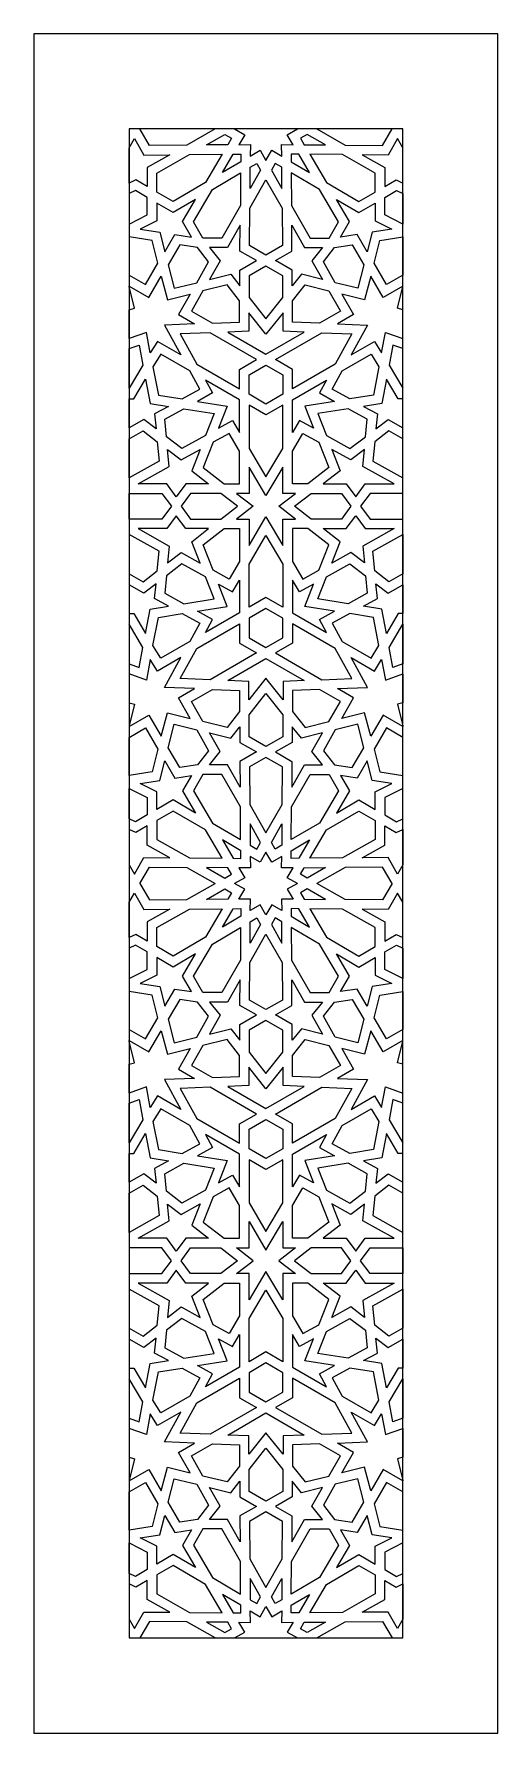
# Model space of a CAD drawing. Extents: x -273 to 703, y -1068 to 2508.
import ezdxf

# ---------------------------------------------------------------- set-up
doc = ezdxf.new("R2010")
doc.units = 0
doc.layers.add('LAYER_01', color=7, linetype='CONTINUOUS')

msp = doc.modelspace()

# ---------------------------------------------------------------- linework, layer by layer
at = {"layer": 'LAYER_01'}
for points in [[(-273.2, -1068.1), (702.8, -1068.1), (702.8, 2507.6), (-273.2, 2507.6)], [(-73.2, -868.1), (502.8, -868.1), (502.8, 2307.6), (-73.2, 2307.6)], [(89.5, 2274), (128.5, 2296.1), (142.5, 2288.2), (134.3, 2274.4)], [(340.2, 2274), (301.1, 2296.1), (287.2, 2288.2), (295.3, 2274.4)], [(-73.2, 2268.1), (-62, 2287.6), (-41.9, 2252.8), (12.4, 2253.3), (-34.9, 2226.6), (-34.9, 2186.5), (-59.1, 2200.5), (-73.2, 2193.7)], [(53.6, 2253.7), (122.5, 2254.3), (87.5, 2194.9), (19.7, 2155), (-14.9, 2174.9), (-14.9, 2214.9)], [(123.1, 2215.8), (145.8, 2254.5), (161.9, 2254.6), (161.7, 2238.6)], [(306.6, 2215.8), (283.8, 2254.5), (267.8, 2254.6), (267.9, 2238.6)], [(376, 2253.7), (307.1, 2254.3), (342.1, 2194.9), (409.9, 2155), (444.5, 2174.9), (444.5, 2214.9)], [(491.6, 2287.6), (471.6, 2252.8), (417.3, 2253.3), (464.5, 2226.6), (464.5, 2186.5), (488.7, 2200.5), (502.8, 2193.7), (502.8, 2268.1)], [(181.2, 2182.2), (181.6, 2227.1), (195.4, 2235.2), (203.3, 2221.3)], [(248.4, 2182.2), (248, 2227.1), (234.2, 2235.2), (226.3, 2221.3)], [(102.1, 2180.3), (161.5, 2215.2), (160.9, 2146.3), (122.2, 2077.9), (82.2, 2077.9), (62.2, 2112.5)], [(214.8, 2200.9), (248.8, 2141), (249.4, 2062.3), (214.8, 2042.3), (180.2, 2062.3), (180.9, 2141)], [(327.5, 2180.3), (268.1, 2215.2), (268.7, 2146.3), (307.5, 2077.9), (347.4, 2077.9), (367.4, 2112.5)], [(-60, 2177.9), (-73.2, 2171.6), (-73.2, 2107.5), (-34.9, 2126.8), (-34.9, 2163.4)], [(39.1, 2112.6), (66.6, 2159.3), (19.8, 2131.8), (-14.9, 2151.8), (-14.9, 2114.5), (-49.7, 2097), (-8.7, 2090.5), (1.9, 2049.4), (23.2, 2085.5), (57.8, 2080.1)], [(390.6, 2112.6), (363, 2159.3), (409.8, 2131.8), (444.5, 2151.8), (444.5, 2114.5), (479.3, 2097), (438.3, 2090.5), (427.7, 2049.4), (406.5, 2085.5), (371.8, 2080.1)], [(489.6, 2177.9), (502.8, 2171.6), (502.8, 2107.5), (464.5, 2126.8), (464.5, 2163.4)], [(-73.2, 2000.2), (-38.8, 1980.3), (-12.5, 2025), (-24.8, 2072.8), (-73.2, 2080.4)], [(160.6, 2105.1), (133.8, 2057.9), (96.2, 2057.9), (118.1, 2030.1), (95.9, 1990.8), (140.5, 2001.8), (159.5, 1977.8), (159.8, 2010.5), (194.8, 2030.8), (160.1, 2050.8)], [(269.1, 2105.1), (295.8, 2057.9), (333.5, 2057.9), (311.5, 2030.1), (333.8, 1990.8), (289.2, 2001.8), (270.2, 1977.8), (269.9, 2010.5), (234.8, 2030.8), (269.5, 2050.8)], [(502.8, 2000.2), (468.4, 1980.3), (442.1, 2025), (454.4, 2072.8), (502.8, 2080.4)], [(8.9, 2022), (21.7, 1972.3), (69.1, 1984.1), (94.1, 2028.2), (70.7, 2057.9), (33.5, 2063.7)], [(420.7, 2022), (407.9, 1972.3), (360.5, 1984.1), (335.6, 2028.2), (359, 2057.9), (396.2, 2063.7)], [(214.8, 1907.8), (250.4, 1952.8), (250, 1998.9), (214.8, 2019.2), (179.7, 1998.9), (179.3, 1952.8)], [(-73.2, 1977.1), (-31.6, 1953.1), (-5.4, 1997.6), (7.3, 1948.2), (55.6, 1960.1), (31.1, 1916.9), (64.7, 1897.4), (1.5, 1894.8), (35.9, 1832.1), (-13.7, 1860.7), (-28.5, 1836.2), (-36.7, 1879.3), (-73.2, 1866.5), (-73.2, 1927.3), (-61.5, 1930.4), (-73.2, 1975.9)], [(158.8, 1901.4), (159.2, 1945.9), (132.8, 1979.3), (82.3, 1966.8), (58.2, 1924.3), (102, 1899)], [(270.8, 1901.4), (270.4, 1945.9), (296.9, 1979.3), (347.3, 1966.8), (371.4, 1924.3), (327.6, 1899)], [(502.8, 1977.1), (461.3, 1953.1), (435.1, 1997.6), (422.3, 1948.2), (374.1, 1960.1), (398.6, 1916.9), (364.9, 1897.4), (428.1, 1894.8), (393.8, 1832.1), (443.3, 1860.7), (458.1, 1836.2), (466.4, 1879.3), (502.8, 1866.5), (502.8, 1927.3), (491.1, 1930.4), (502.8, 1975.9)], [(214.8, 1833.9), (295.3, 1880.3), (251, 1882.2), (250.7, 1920.9), (214.8, 1875.6), (179, 1920.9), (178.7, 1882.2), (134.4, 1880.3)], [(194.8, 1822.3), (97.1, 1878.8), (34.5, 1876.2), (69.2, 1812.9), (159.3, 1760.8), (159.3, 1801.8)], [(234.8, 1822.3), (332.6, 1878.8), (395.1, 1876.2), (360.4, 1812.9), (270.3, 1760.8), (270.3, 1801.8)], [(-73.2, 1762.1), (-73.2, 1845.3), (-52, 1852.7), (-44, 1810.6)], [(-6.7, 1833.6), (-22.9, 1806.8), (-11.5, 1747.5), (38.3, 1739.6), (75.4, 1759.9), (54.3, 1798.3)], [(436.3, 1833.6), (452.5, 1806.8), (441.2, 1747.5), (391.4, 1739.6), (354.2, 1759.9), (375.3, 1798.3)], [(502.8, 1762.1), (502.8, 1845.3), (481.6, 1852.7), (473.6, 1810.6)], [(214.8, 1810.8), (250.3, 1790.3), (250.3, 1749.3), (214.8, 1728.8), (179.3, 1749.3), (179.3, 1790.3)], [(-73.2, 1739.5), (-63.5, 1739.5), (-38.3, 1781.2), (-28.5, 1730), (9.6, 1723.9), (-19.4, 1708), (-16.5, 1676.6), (-42.2, 1696.3), (-73.2, 1678.8)], [(87.7, 1779.1), (102.5, 1752), (70.5, 1734.4), (133.4, 1724.4), (115.1, 1677.7), (144.5, 1694.1), (159.3, 1669), (159.3, 1737.7)], [(342, 1779.1), (327.1, 1752), (359.1, 1734.4), (296.3, 1724.4), (314.6, 1677.7), (285.2, 1694.1), (270.3, 1669), (270.3, 1737.7)], [(502.8, 1739.5), (493.1, 1739.5), (468, 1781.2), (458.2, 1730), (420, 1723.9), (449.1, 1708), (446.1, 1676.6), (471.8, 1696.3), (502.8, 1678.8)], [(1.7, 1696.8), (41.9, 1718.7), (105.7, 1708.6), (87.6, 1662.4), (38.1, 1634.9), (5.2, 1660)], [(250.3, 1726.2), (214.8, 1705.7), (179.3, 1726.2), (179.3, 1635.2), (214.8, 1575.3), (250.3, 1635.2)], [(427.9, 1696.8), (387.8, 1718.7), (323.9, 1708.6), (342, 1662.4), (391.5, 1634.9), (424.4, 1660)], [(-73.2, 1573.2), (-73.2, 1655.8), (-43.8, 1672.4), (-13.9, 1649.4), (-10, 1608.5)], [(126.9, 1560.8), (159.3, 1560.8), (159.3, 1629.8), (137.2, 1667.1), (103.6, 1648.4), (82.7, 1595.1)], [(302.8, 1560.8), (270.3, 1560.8), (270.3, 1629.8), (292.5, 1667.1), (326, 1648.4), (346.9, 1595.1)], [(502.8, 1573.2), (502.8, 1655.8), (473.5, 1672.4), (443.5, 1649.4), (439.6, 1608.5)], [(46.1, 1560.8), (26, 1533.5), (5.9, 1560.8), (-54.4, 1560.8), (11.2, 1597.4), (7.8, 1632.9), (36.4, 1611), (76.1, 1633.2), (58.6, 1588.4), (94.2, 1560.8)], [(383.5, 1560.8), (403.6, 1533.5), (423.7, 1560.8), (484.1, 1560.8), (418.4, 1597.4), (421.8, 1632.9), (393.3, 1611), (353.5, 1633.2), (371, 1588.4), (335.4, 1560.8)], [(214.8, 1536.1), (179.3, 1596), (179.3, 1540.8), (152.6, 1540.8), (187.6, 1513.6), (152.6, 1486.5), (179.3, 1486.5), (179.3, 1431.3), (214.8, 1491.2), (250.3, 1431.3), (250.3, 1486.5), (277, 1486.5), (242, 1513.6), (277, 1540.8), (250.3, 1540.8), (250.3, 1596)], [(15.9, 1513.6), (-4.2, 1486.5), (-73.2, 1486.5), (-73.2, 1540.8), (-4.2, 1540.8)], [(155, 1513.6), (120, 1540.8), (56.2, 1540.8), (36.2, 1513.6), (56.2, 1486.5), (120, 1486.5)], [(274.6, 1513.6), (309.6, 1540.8), (373.4, 1540.8), (393.4, 1513.6), (373.4, 1486.5), (309.6, 1486.5)], [(413.8, 1513.6), (433.8, 1486.5), (502.8, 1486.5), (502.8, 1540.8), (433.8, 1540.8)], [(46.1, 1466.5), (26, 1493.7), (5.9, 1466.5), (-54.4, 1466.5), (11.2, 1429.8), (7.8, 1394.4), (36.4, 1416.3), (76.1, 1394.1), (58.6, 1438.9), (94.2, 1466.5)], [(126.9, 1466.5), (159.3, 1466.5), (159.3, 1397.5), (137.2, 1360.2), (103.6, 1378.9), (82.7, 1432.2)], [(302.8, 1466.5), (270.3, 1466.5), (270.3, 1397.5), (292.5, 1360.2), (326, 1378.9), (346.9, 1432.2)], [(383.5, 1466.5), (403.6, 1493.7), (423.7, 1466.5), (484.1, 1466.5), (418.4, 1429.8), (421.8, 1394.4), (393.3, 1416.3), (353.5, 1394.1), (371, 1438.9), (335.4, 1466.5)], [(-73.2, 1454.1), (-73.2, 1371.5), (-43.8, 1354.9), (-13.9, 1377.8), (-10, 1418.8)], [(250.3, 1301.1), (214.8, 1321.6), (179.3, 1301.1), (179.3, 1392.1), (214.8, 1452), (250.3, 1392.1)], [(502.8, 1454.1), (502.8, 1371.5), (473.5, 1354.9), (443.5, 1377.8), (439.6, 1418.8)], [(1.7, 1330.5), (41.9, 1308.6), (105.7, 1318.7), (87.6, 1364.9), (38.1, 1392.4), (5.2, 1367.3)], [(427.9, 1330.5), (387.8, 1308.6), (323.9, 1318.7), (342, 1364.9), (391.5, 1392.4), (424.4, 1367.3)], [(-73.2, 1287.8), (-63.5, 1287.8), (-38.3, 1246.1), (-28.5, 1297.3), (9.6, 1303.4), (-19.4, 1319.3), (-16.5, 1350.7), (-42.2, 1331), (-73.2, 1348.5)], [(87.7, 1248.2), (102.5, 1275.3), (70.5, 1292.9), (133.4, 1302.9), (115.1, 1349.6), (144.5, 1333.2), (159.3, 1358.3), (159.3, 1289.5)], [(342, 1248.2), (327.1, 1275.3), (359.1, 1292.9), (296.3, 1302.9), (314.6, 1349.6), (285.2, 1333.2), (270.3, 1358.3), (270.3, 1289.5)], [(502.8, 1287.8), (493.1, 1287.8), (468, 1246.1), (458.2, 1297.3), (420, 1303.4), (449.1, 1319.3), (446.1, 1350.7), (471.8, 1331), (502.8, 1348.5)], [(-6.7, 1193.7), (-22.9, 1220.5), (-11.5, 1279.8), (38.3, 1287.7), (75.4, 1267.4), (54.3, 1228.9)], [(214.8, 1216.5), (250.3, 1237), (250.3, 1278), (214.8, 1298.5), (179.3, 1278), (179.3, 1237)], [(436.3, 1193.7), (452.5, 1220.5), (441.2, 1279.8), (391.4, 1287.7), (354.2, 1267.4), (375.3, 1228.9)], [(-73.2, 1265.2), (-73.2, 1182), (-52, 1174.6), (-44, 1216.7)], [(194.8, 1204.9), (97.1, 1148.5), (34.5, 1151.1), (69.2, 1214.4), (159.3, 1266.4), (159.3, 1225.4)], [(234.8, 1204.9), (332.6, 1148.5), (395.1, 1151.1), (360.4, 1214.4), (270.3, 1266.4), (270.3, 1225.4)], [(502.8, 1265.2), (502.8, 1182), (481.6, 1174.6), (473.6, 1216.7)], [(-73.2, 1050.2), (-31.6, 1074.2), (-5.4, 1029.7), (7.3, 1079.1), (55.6, 1067.2), (31.1, 1110.4), (64.7, 1129.8), (1.5, 1132.5), (35.9, 1195.2), (-13.7, 1166.6), (-28.5, 1191.1), (-36.7, 1148), (-73.2, 1160.8), (-73.2, 1100), (-61.5, 1096.8), (-73.2, 1051.4)], [(214.8, 1193.4), (295.3, 1146.9), (251, 1145.1), (250.7, 1106.4), (214.8, 1151.7), (179, 1106.4), (178.7, 1145.1), (134.4, 1146.9)], [(502.8, 1050.2), (461.3, 1074.2), (435.1, 1029.7), (422.3, 1079.1), (374.1, 1067.2), (398.6, 1110.4), (364.9, 1129.8), (428.1, 1132.5), (393.8, 1195.2), (443.3, 1166.6), (458.1, 1191.1), (466.4, 1148), (502.8, 1160.8), (502.8, 1100), (491.1, 1096.8), (502.8, 1051.4)], [(158.8, 1125.9), (159.2, 1081.4), (132.8, 1048), (82.3, 1060.5), (58.2, 1103), (102, 1128.3)], [(214.8, 1119.5), (250.4, 1074.5), (250, 1028.4), (214.8, 1008.1), (179.7, 1028.4), (179.3, 1074.5)], [(270.8, 1125.9), (270.4, 1081.4), (296.9, 1048), (347.3, 1060.5), (371.4, 1103), (327.6, 1128.3)], [(-73.2, 1027.1), (-38.8, 1047), (-12.5, 1002.3), (-24.8, 954.5), (-73.2, 946.9)], [(8.9, 1005.3), (21.7, 1054.9), (69.1, 1043.2), (94.1, 999.1), (70.7, 969.4), (33.5, 963.6)], [(160.6, 922.2), (133.8, 969.4), (96.2, 969.4), (118.1, 997.2), (95.9, 1036.5), (140.5, 1025.5), (159.5, 1049.5), (159.8, 1016.8), (194.8, 996.5), (160.1, 976.5)], [(269.1, 922.2), (295.8, 969.4), (333.5, 969.4), (311.5, 997.2), (333.8, 1036.5), (289.2, 1025.5), (270.2, 1049.5), (269.9, 1016.8), (234.8, 996.5), (269.5, 976.5)], [(420.7, 1005.3), (407.9, 1054.9), (360.5, 1043.2), (335.6, 999.1), (359, 969.4), (396.2, 963.6)], [(502.8, 1027.1), (468.4, 1047), (442.1, 1002.3), (454.4, 954.5), (502.8, 946.9)], [(39.1, 914.7), (66.6, 867.9), (19.8, 895.5), (-14.9, 875.4), (-14.9, 912.8), (-49.7, 930.3), (-8.7, 936.8), (1.9, 977.9), (23.2, 941.7), (57.8, 947.2)], [(214.8, 826.3), (248.8, 886.3), (249.4, 965), (214.8, 985), (180.2, 965), (180.9, 886.3)], [(390.6, 914.7), (363, 867.9), (409.8, 895.5), (444.5, 875.4), (444.5, 912.8), (479.3, 930.3), (438.3, 936.8), (427.7, 977.9), (406.5, 941.7), (371.8, 947.2)], [(102.1, 847), (161.5, 812.1), (160.9, 881), (122.2, 949.4), (82.2, 949.4), (62.2, 914.8)], [(327.5, 847), (268.1, 812.1), (268.7, 881), (307.5, 949.4), (347.4, 949.4), (367.4, 914.8)], [(-60, 849.4), (-73.2, 855.7), (-73.2, 919.8), (-34.9, 900.5), (-34.9, 863.9)], [(489.6, 849.4), (502.8, 855.7), (502.8, 919.8), (464.5, 900.5), (464.5, 863.9)], [(53.6, 773.6), (122.5, 773), (87.5, 832.4), (19.7, 872.3), (-14.9, 852.4), (-14.9, 812.4)], [(376, 773.6), (307.1, 773), (342.1, 832.4), (409.9, 872.3), (444.5, 852.4), (444.5, 812.4)], [(-73.2, 759.1), (-62, 739.7), (-41.9, 774.5), (12.4, 774), (-34.9, 800.7), (-34.9, 840.8), (-59.1, 826.8), (-73.2, 833.6)], [(181.2, 845.1), (181.6, 800.2), (195.4, 792.1), (203.3, 806)], [(248.4, 845.1), (248, 800.2), (234.2, 792.1), (226.3, 806)], [(502.8, 759.1), (491.6, 739.7), (471.6, 774.5), (417.3, 774), (464.5, 800.7), (464.5, 840.8), (488.7, 826.8), (502.8, 833.6)], [(123.1, 811.5), (145.8, 772.8), (161.9, 772.7), (161.7, 788.7)], [(306.6, 811.5), (283.8, 772.8), (267.8, 772.7), (267.9, 788.7)], [(89.5, 753.3), (128.5, 731.2), (142.5, 739.1), (134.3, 752.9)], [(340.2, 753.3), (301.1, 731.2), (287.2, 739.1), (295.3, 752.9)], [(-73.2, 680.3), (-62, 699.7), (-41.9, 665), (12.4, 665.5), (-34.9, 638.8), (-34.9, 598.7), (-59.1, 612.6), (-73.2, 605.9)], [(89.5, 686.2), (128.5, 708.2), (142.5, 700.4), (134.3, 686.5)], [(340.2, 686.2), (301.1, 708.2), (287.2, 700.4), (295.3, 686.5)], [(502.8, 680.3), (491.6, 699.7), (471.6, 665), (417.3, 665.5), (464.5, 638.8), (464.5, 598.7), (488.7, 612.6), (502.8, 605.9)], [(53.6, 665.8), (122.5, 666.4), (87.5, 607.1), (19.7, 567.1), (-14.9, 587.1), (-14.9, 627.1)], [(123.1, 628), (145.8, 666.6), (161.9, 666.8), (161.7, 650.7)], [(181.2, 594.4), (181.6, 639.3), (195.4, 647.4), (203.3, 633.4)], [(248.4, 594.4), (248, 639.3), (234.2, 647.4), (226.3, 633.4)], [(306.6, 628), (283.8, 666.6), (267.8, 666.8), (267.9, 650.7)], [(376, 665.8), (307.1, 666.4), (342.1, 607.1), (409.9, 567.1), (444.5, 587.1), (444.5, 627.1)], [(102.1, 592.4), (161.5, 627.4), (160.9, 558.5), (122.2, 490), (82.2, 490), (62.2, 524.7)], [(214.8, 613.1), (248.8, 553.2), (249.4, 474.5), (214.8, 454.5), (180.2, 474.5), (180.9, 553.2)], [(327.5, 592.4), (268.1, 627.4), (268.7, 558.5), (307.5, 490), (347.4, 490), (367.4, 524.7)], [(-60, 590.1), (-73.2, 583.7), (-73.2, 519.7), (-34.9, 539), (-34.9, 575.6)], [(489.6, 590.1), (502.8, 583.7), (502.8, 519.7), (464.5, 539), (464.5, 575.6)], [(39.1, 524.8), (66.6, 571.5), (19.8, 544), (-14.9, 564), (-14.9, 526.7), (-49.7, 509.1), (-8.7, 502.7), (1.9, 461.6), (23.2, 497.7), (57.8, 492.3)], [(390.6, 524.8), (363, 571.5), (409.8, 544), (444.5, 564), (444.5, 526.7), (479.3, 509.1), (438.3, 502.7), (427.7, 461.6), (406.5, 497.7), (371.8, 492.3)], [(160.6, 517.3), (133.8, 470), (96.2, 470), (118.1, 442.3), (95.9, 402.9), (140.5, 414), (159.5, 390), (159.8, 422.7), (194.8, 443), (160.1, 463)], [(269.1, 517.3), (295.8, 470), (333.5, 470), (311.5, 442.3), (333.8, 402.9), (289.2, 414), (270.2, 390), (269.9, 422.7), (234.8, 443), (269.5, 463)], [(-73.2, 412.3), (-38.8, 392.5), (-12.5, 437.2), (-24.8, 485), (-73.2, 492.6)], [(8.9, 434.2), (21.7, 384.5), (69.1, 396.3), (94.1, 440.4), (70.7, 470), (33.5, 475.9)], [(420.7, 434.2), (407.9, 384.5), (360.5, 396.3), (335.6, 440.4), (359, 470), (396.2, 475.9)], [(502.8, 412.3), (468.4, 392.5), (442.1, 437.2), (454.4, 485), (502.8, 492.6)], [(214.8, 320), (250.4, 365), (250, 411.1), (214.8, 431.4), (179.7, 411.1), (179.3, 365)], [(-73.2, 389.3), (-31.6, 365.3), (-5.4, 409.8), (7.3, 360.3), (55.6, 372.3), (31.1, 329.1), (64.7, 309.6), (1.5, 307), (35.9, 244.3), (-13.7, 272.9), (-28.5, 248.4), (-36.7, 291.5), (-73.2, 278.7), (-73.2, 339.5), (-61.5, 342.6), (-73.2, 388.1)], [(502.8, 389.3), (461.3, 365.3), (435.1, 409.8), (422.3, 360.3), (374.1, 372.3), (398.6, 329.1), (364.9, 309.6), (428.1, 307), (393.8, 244.3), (443.3, 272.9), (458.1, 248.4), (466.4, 291.5), (502.8, 278.7), (502.8, 339.5), (491.1, 342.6), (502.8, 388.1)], [(158.8, 313.6), (159.2, 358.1), (132.8, 391.5), (82.3, 379), (58.2, 336.5), (102, 311.2)], [(270.8, 313.6), (270.4, 358.1), (296.9, 391.5), (347.3, 379), (371.4, 336.5), (327.6, 311.2)], [(214.8, 246.1), (295.3, 292.5), (251, 294.4), (250.7, 333.1), (214.8, 287.7), (179, 333.1), (178.7, 294.4), (134.4, 292.5)], [(194.8, 234.5), (97.1, 291), (34.5, 288.3), (69.2, 225.1), (159.3, 173), (159.3, 214)], [(234.8, 234.5), (332.6, 291), (395.1, 288.3), (360.4, 225.1), (270.3, 173), (270.3, 214)], [(-73.2, 174.3), (-73.2, 257.5), (-52, 264.9), (-44, 222.7)], [(502.8, 174.3), (502.8, 257.5), (481.6, 264.9), (473.6, 222.7)], [(-6.7, 245.8), (-22.9, 219), (-11.5, 159.7), (38.3, 151.7), (75.4, 172.1), (54.3, 210.5)], [(214.8, 223), (250.3, 202.5), (250.3, 161.5), (214.8, 141), (179.3, 161.5), (179.3, 202.5)], [(436.3, 245.8), (452.5, 219), (441.2, 159.7), (391.4, 151.7), (354.2, 172.1), (375.3, 210.5)], [(-73.2, 151.7), (-63.5, 151.7), (-38.3, 193.3), (-28.5, 142.1), (9.6, 136.1), (-19.4, 120.2), (-16.5, 88.8), (-42.2, 108.5), (-73.2, 91)], [(87.7, 191.3), (102.5, 164.1), (70.5, 146.6), (133.4, 136.6), (115.1, 89.9), (144.5, 106.2), (159.3, 81.2), (159.3, 149.9)], [(342, 191.3), (327.1, 164.1), (359.1, 146.6), (296.3, 136.6), (314.6, 89.9), (285.2, 106.2), (270.3, 81.2), (270.3, 149.9)], [(502.8, 151.7), (493.1, 151.7), (468, 193.3), (458.2, 142.1), (420, 136.1), (449.1, 120.2), (446.1, 88.8), (471.8, 108.5), (502.8, 91)], [(1.7, 108.9), (41.9, 130.9), (105.7, 120.7), (87.6, 74.6), (38.1, 47.1), (5.2, 72.2)], [(250.3, 138.4), (214.8, 117.9), (179.3, 138.4), (179.3, 47.4), (214.8, -12.5), (250.3, 47.4)], [(427.9, 108.9), (387.8, 130.9), (323.9, 120.7), (342, 74.6), (391.5, 47.1), (424.4, 72.2)], [(-73.2, -14.6), (-73.2, 68), (-43.8, 84.6), (-13.9, 61.6), (-10, 20.7)], [(126.9, -27), (159.3, -27), (159.3, 41.9), (137.2, 79.3), (103.6, 60.6), (82.7, 7.2)], [(302.8, -27), (270.3, -27), (270.3, 41.9), (292.5, 79.3), (326, 60.6), (346.9, 7.2)], [(502.8, -14.6), (502.8, 68), (473.5, 84.6), (443.5, 61.6), (439.6, 20.7)], [(46.1, -27), (26, -54.3), (5.9, -27), (-54.4, -27), (11.2, 9.6), (7.8, 45.1), (36.4, 23.2), (76.1, 45.3), (58.6, 0.6), (94.2, -27)], [(383.5, -27), (403.6, -54.3), (423.7, -27), (484.1, -27), (418.4, 9.6), (421.8, 45.1), (393.3, 23.2), (353.5, 45.3), (371, 0.6), (335.4, -27)], [(214.8, -96.6), (179.3, -156.5), (179.3, -101.3), (152.6, -101.3), (187.6, -74.2), (152.6, -47), (179.3, -47), (179.3, 8.2), (214.8, -51.7), (250.3, 8.2), (250.3, -47), (277, -47), (242, -74.2), (277, -101.3), (250.3, -101.3), (250.3, -156.5)], [(15.9, -74.2), (-4.2, -47), (-73.2, -47), (-73.2, -101.3), (-4.2, -101.3)], [(155, -74.2), (120, -101.3), (56.2, -101.3), (36.2, -74.2), (56.2, -47), (120, -47)], [(274.6, -74.2), (309.6, -101.3), (373.4, -101.3), (393.4, -74.2), (373.4, -47), (309.6, -47)], [(413.8, -74.2), (433.8, -47), (502.8, -47), (502.8, -101.3), (433.8, -101.3)], [(46.1, -121.3), (26, -94.1), (5.9, -121.3), (-54.4, -121.3), (11.2, -158), (7.8, -193.4), (36.4, -171.5), (76.1, -193.7), (58.6, -149), (94.2, -121.3)], [(383.5, -121.3), (403.6, -94.1), (423.7, -121.3), (484.1, -121.3), (418.4, -158), (421.8, -193.4), (393.3, -171.5), (353.5, -193.7), (371, -149), (335.4, -121.3)], [(-73.2, -133.8), (-73.2, -216.4), (-43.8, -232.9), (-13.9, -210), (-10, -169.1)], [(126.9, -121.3), (159.3, -121.3), (159.3, -190.3), (137.2, -227.6), (103.6, -209), (82.7, -155.6)], [(250.3, -286.7), (214.8, -266.2), (179.3, -286.7), (179.3, -195.8), (214.8, -135.8), (250.3, -195.8)], [(302.8, -121.3), (270.3, -121.3), (270.3, -190.3), (292.5, -227.6), (326, -209), (346.9, -155.6)], [(502.8, -133.8), (502.8, -216.4), (473.5, -232.9), (443.5, -210), (439.6, -169.1)], [(1.7, -257.3), (41.9, -279.3), (105.7, -269.1), (87.6, -222.9), (38.1, -195.4), (5.2, -220.6)], [(427.9, -257.3), (387.8, -279.3), (323.9, -269.1), (342, -222.9), (391.5, -195.4), (424.4, -220.6)], [(-73.2, -300), (-63.5, -300), (-38.3, -341.7), (-28.5, -290.5), (9.6, -284.4), (-19.4, -268.5), (-16.5, -237.1), (-42.2, -256.8), (-73.2, -239.3)], [(87.7, -339.6), (102.5, -312.5), (70.5, -294.9), (133.4, -284.9), (115.1, -238.2), (144.5, -254.6), (159.3, -229.5), (159.3, -298.3)], [(342, -339.6), (327.1, -312.5), (359.1, -294.9), (296.3, -284.9), (314.6, -238.2), (285.2, -254.6), (270.3, -229.5), (270.3, -298.3)], [(502.8, -300), (493.1, -300), (468, -341.7), (458.2, -290.5), (420, -284.4), (449.1, -268.5), (446.1, -237.1), (471.8, -256.8), (502.8, -239.3)], [(-6.7, -394.1), (-22.9, -367.3), (-11.5, -308), (38.3, -300.1), (75.4, -320.4), (54.3, -358.9)], [(194.8, -382.9), (97.1, -439.3), (34.5, -436.7), (69.2, -373.4), (159.3, -321.4), (159.3, -362.4)], [(214.8, -371.3), (250.3, -350.8), (250.3, -309.8), (214.8, -289.3), (179.3, -309.8), (179.3, -350.8)], [(234.8, -382.9), (332.6, -439.3), (395.1, -436.7), (360.4, -373.4), (270.3, -321.4), (270.3, -362.4)], [(436.3, -394.1), (452.5, -367.3), (441.2, -308), (391.4, -300.1), (354.2, -320.4), (375.3, -358.9)], [(-73.2, -322.7), (-73.2, -405.8), (-52, -413.3), (-44, -371.1)], [(502.8, -322.7), (502.8, -405.8), (481.6, -413.3), (473.6, -371.1)], [(-73.2, -537.6), (-31.6, -513.6), (-5.4, -558.1), (7.3, -508.7), (55.6, -520.7), (31.1, -477.4), (64.7, -458), (1.5, -455.3), (35.9, -392.6), (-13.7, -421.2), (-28.5, -396.7), (-36.7, -439.9), (-73.2, -427), (-73.2, -487.8), (-61.5, -491), (-73.2, -536.5)], [(502.8, -537.6), (461.3, -513.6), (435.1, -558.1), (422.3, -508.7), (374.1, -520.7), (398.6, -477.4), (364.9, -458), (428.1, -455.3), (393.8, -392.6), (443.3, -421.2), (458.1, -396.7), (466.4, -439.9), (502.8, -427), (502.8, -487.8), (491.1, -491), (502.8, -536.5)], [(214.8, -394.4), (295.3, -440.9), (251, -442.7), (250.7, -481.4), (214.8, -436.1), (179, -481.4), (178.7, -442.7), (134.4, -440.9)], [(158.8, -461.9), (159.2, -506.4), (132.8, -539.8), (82.3, -527.3), (58.2, -484.8), (102, -459.5)], [(270.8, -461.9), (270.4, -506.4), (296.9, -539.8), (347.3, -527.3), (371.4, -484.8), (327.6, -459.5)], [(214.8, -468.3), (250.4, -513.3), (250, -559.5), (214.8, -579.8), (179.7, -559.5), (179.3, -513.3)], [(8.9, -582.5), (21.7, -532.9), (69.1, -544.6), (94.1, -588.8), (70.7, -618.4), (33.5, -624.2)], [(420.7, -582.5), (407.9, -532.9), (360.5, -544.6), (335.6, -588.8), (359, -618.4), (396.2, -624.2)], [(-73.2, -560.7), (-38.8, -540.9), (-12.5, -585.6), (-24.8, -633.3), (-73.2, -640.9)], [(160.6, -665.6), (133.8, -618.4), (96.2, -618.4), (118.1, -590.6), (95.9, -551.3), (140.5, -562.4), (159.5, -538.3), (159.8, -571.1), (194.8, -591.3), (160.1, -611.3)], [(269.1, -665.6), (295.8, -618.4), (333.5, -618.4), (311.5, -590.6), (333.8, -551.3), (289.2, -562.4), (270.2, -538.3), (269.9, -571.1), (234.8, -591.3), (269.5, -611.3)], [(502.8, -560.7), (468.4, -540.9), (442.1, -585.6), (454.4, -633.3), (502.8, -640.9)], [(214.8, -761.5), (248.8, -701.5), (249.4, -622.8), (214.8, -602.8), (180.2, -622.8), (180.9, -701.5)], [(39.1, -673.1), (66.6, -719.9), (19.8, -692.3), (-14.9, -712.4), (-14.9, -675.1), (-49.7, -657.5), (-8.7, -651.1), (1.9, -610), (23.2, -646.1), (57.8, -640.6)], [(102.1, -740.8), (161.5, -775.8), (160.9, -706.9), (122.2, -638.4), (82.2, -638.4), (62.2, -673)], [(327.5, -740.8), (268.1, -775.8), (268.7, -706.9), (307.5, -638.4), (347.4, -638.4), (367.4, -673)], [(390.6, -673.1), (363, -719.9), (409.8, -692.3), (444.5, -712.4), (444.5, -675.1), (479.3, -657.5), (438.3, -651.1), (427.7, -610), (406.5, -646.1), (371.8, -640.6)], [(-60, -738.4), (-73.2, -732.1), (-73.2, -668), (-34.9, -687.4), (-34.9, -723.9)], [(489.6, -738.4), (502.8, -732.1), (502.8, -668), (464.5, -687.4), (464.5, -723.9)], [(-73.2, -828.7), (-62, -848.1), (-41.9, -813.4), (12.4, -813.8), (-34.9, -787.1), (-34.9, -747), (-59.1, -761), (-73.2, -754.2)], [(53.6, -814.2), (122.5, -814.8), (87.5, -755.4), (19.7, -715.5), (-14.9, -735.5), (-14.9, -775.4)], [(181.2, -742.7), (181.6, -787.6), (195.4, -795.7), (203.3, -781.8)], [(248.4, -742.7), (248, -787.6), (234.2, -795.7), (226.3, -781.8)], [(376, -814.2), (307.1, -814.8), (342.1, -755.4), (409.9, -715.5), (444.5, -735.5), (444.5, -775.4)], [(491.6, -848.1), (471.6, -813.4), (417.3, -813.8), (464.5, -787.1), (464.5, -747), (488.7, -761), (502.8, -754.2), (502.8, -828.7)], [(123.1, -776.3), (145.8, -815), (161.9, -815.1), (161.7, -799.1)], [(306.6, -776.3), (283.8, -815), (267.8, -815.1), (267.9, -799.1)], [(89.5, -834.5), (128.5, -856.6), (142.5, -848.7), (134.3, -834.9)], [(340.2, -834.5), (301.1, -856.6), (287.2, -848.7), (295.3, -834.9)]]:
    msp.add_lwpolyline(points, close=True, dxfattribs=at)
for points in [[(108.2, 2307.6), (48.2, 2273.6), (-30.4, 2272.9), (-50.4, 2307.6)], [(148.8, 2307.6), (170, 2295.6), (157.7, 2274.6), (182, 2274.8), (181.8, 2250.4), (202.8, 2262.8), (214.8, 2241.6), (226.8, 2262.8), (247.8, 2250.4), (247.6, 2274.8), (272, 2274.6), (259.6, 2295.6), (280.8, 2307.6)], [(321.4, 2307.6), (381.4, 2273.6), (460.1, 2272.9), (480.1, 2307.6)], [(-50.4, 719.7), (-30.4, 754.4), (48.2, 753.7), (108.2, 719.7)], [(280.8, 719.7), (259.6, 731.7), (272, 752.7), (247.6, 752.5), (247.8, 776.9), (226.8, 764.5), (214.8, 785.7), (202.8, 764.5), (181.8, 776.9), (182, 752.5), (157.7, 752.7), (170, 731.7), (148.8, 719.7)], [(480.1, 719.7), (460.1, 754.4), (381.4, 753.7), (321.4, 719.7)], [(-50.4, 719.7), (-30.4, 685.1), (48.2, 685.8), (108.2, 719.7)], [(280.8, 719.7), (259.6, 707.7), (272, 686.7), (247.6, 686.9), (247.8, 662.6), (226.8, 674.9), (214.8, 653.7), (202.8, 674.9), (181.8, 662.6), (182, 686.9), (157.7, 686.7), (170, 707.7), (148.8, 719.7)], [(480.1, 719.7), (460.1, 685.1), (381.4, 685.8), (321.4, 719.7)], [(148.8, -868.1), (170, -856.1), (157.7, -835.1), (182, -835.3), (181.8, -810.9), (202.8, -823.3), (214.8, -802.1), (226.8, -823.3), (247.8, -810.9), (247.6, -835.3), (272, -835.1), (259.6, -856.1), (280.8, -868.1)], [(108.2, -868.1), (48.2, -834.1), (-30.4, -833.5), (-50.4, -868.1)], [(321.4, -868.1), (381.4, -834.1), (460.1, -833.5), (480.1, -868.1)]]:
    msp.add_lwpolyline(points, dxfattribs=at)

doc.saveas('drawing.dxf')
